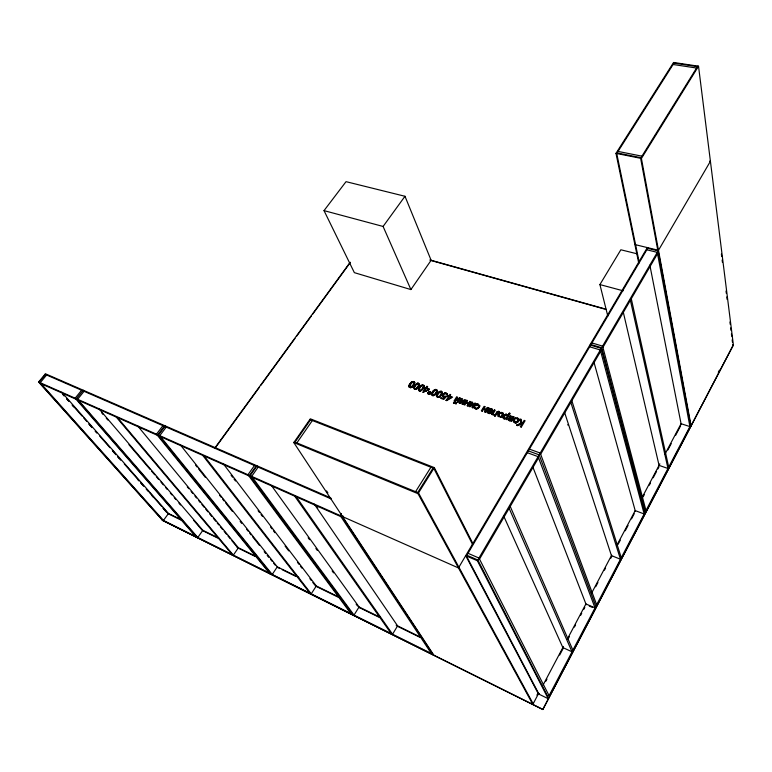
<?xml version="1.0" encoding="UTF-8"?>
<svg xmlns="http://www.w3.org/2000/svg" width="772" height="772" viewBox="0 0 772 772"><rect width="100%" height="100%" fill="white"/><g stroke="black" fill="none" stroke-linecap="round" stroke-linejoin="round"><path stroke-width="1.16" d="M442.395 392.938L442.366 392.359M437.463 390.642L437.328 391.829M424.204 387.216L424.339 386.048M424.359 386.618L424.368 386.096A1.998 1.554 -25.4 0 0 423.751 385.189L423.326 384.948M417.942 387.901L419.524 384.36M419.543 384.929L419.553 384.417A1.988 1.544 -25.6 0 0 418.945 383.501L418.52 383.269M414.284 384.533L414.738 382.68A1.988 1.534 -25.8 0 0 414.139 381.773L413.068 381.464M414.757 383.25L414.767 382.738A1.988 1.534 -25.8 0 0 414.159 381.831L413.435 381.551M509.645 416.446L509.356 417.884M436.566 394.984L436.489 396.47M431.529 393.788L431.789 395.1M442.404 395.592L443.369 393.623M418.434 389.696L418.453 389.165M519.016 419.582L518.543 421.184M413.638 387.998L413.792 386.946M567.854 425.073L567.912 424.475M408.861 386.309L408.88 385.788M441.536 392.639L441.082 394.087M503.325 414.612L503.344 414.091A2.403 1.949 -20.8 0 0 502.813 412.952M436.566 390.642L436.17 392.359M423.172 385.653L423.336 387.187L421.753 389.59M418.53 385.498L418.646 384.36M474.442 407.124L474.433 407.5A1.94 1.554 -22.4 0 0 474.732 408.33M413.744 383.809L413.917 382.951M413.908 383.356L413.869 382.68M409.691 386.193L411.437 382.96L413.377 382.227M479.692 406.313L479.663 405.387M518.06 419.688L517.674 420.875M518.031 420.084L518.022 419.379M498.731 415.481L499.667 413.599M502.099 413.406L502.234 414.96M507.493 415.954L507.31 416.716M489.815 408.649L490.345 408.87M475.34 407.433L475.407 406.94L474.471 407.172M478.389 407.066L478.814 405.889M447.509 394.608L447.297 395.409L446.573 394.588M447.451 395.023L447.499 394.26M455.528 403.698L456.04 403.833L455.519 403.138M442.24 393.556L442.366 392.88M492.903 410.569L492.237 409.092M503.064 417.218L503.209 416.533M436.45 395.573L436.846 394.338M431.558 393.845L431.673 393.257M418.472 389.223L420.016 386.299L422.67 384.871M427.505 393.112L428.759 393.083C427.987 394.772 428.566 393.006 427.678 392.475L428.335 392.581M413.676 387.525L415.23 384.62M408.909 385.846L409.314 384.63M487.142 411.765L488.975 408.369M488.908 408.716L489.014 408.06L489.892 408.417M513.563 420.074L513.428 420.624A2.519 2.055 -19.7 0 0 513.669 421.908M456.069 403.891L456.136 402.907M518.813 420.576L518.967 420.065M500.497 417.295L502.022 416.687L503.296 414.564M443.466 394.859L443.389 395.196A1.505 1.187 -24.2 0 0 443.495 395.949M432.397 393.855L432.812 392.765M479.663 406.265L479.229 407.346M509.288 419.071L509.288 419.717M419.302 389.233L420.142 387.486M418.665 384.987L416.938 387.891M498.78 415.153L499.117 414.381M414.506 387.534L414.641 387.023M507.436 416.282L506.818 417.527M510.186 417.343C510.582 415.761 514.721 417.208 512.222 418.627L511.18 418.221M478.746 406.217L478.109 407.471M509.597 420.769L508.584 420.229A1.496 1.216 -20.2 0 1 508.227 419.244L508.613 418.559M441.931 394.251L442.221 393.498M437.299 391.771L435.244 394.917M431.693 393.305L432.436 391.809M423.886 387.911L424.175 387.168M418.617 388.692L418.906 388.055M409.054 385.315L411.1 382.275M503.228 416.59L504.541 414.757M492.883 410.511L491.899 411.563L489.988 411.505M437.714 394.492L437.319 396.219M437.454 395.119L438.573 393.16M423.027 387.689L423.307 387.129M513.583 420.132L513.824 419.553M414.67 387.081L415.336 385.797M413.454 384.369L413.715 383.761M410.183 384.832L409.739 386.473M498.22 414.072L497.824 415.124A2.499 2.026 -20.8 0 0 498.046 416.397L498.316 416.726M502.852 415.616L503.132 415.066M549.075 695.668L595.029 607.873L585.909 603.936L567.372 639.042M596.669 604.737L644.166 513.978L635.192 510.601L616.693 545.63M645.971 510.533L689.907 426.588L681.068 423.712L664.895 454.351M690.708 424.967L691.056 425.671L641.416 158.453L698.525 66.209L673.58 62.464L615.979 153.358L638.801 263.435M718.288 372.278L719.408 370.155M698.525 66.209L733.4 345.094L542.803 709.536L733.361 344.785L732.763 344.621M514.712 419.814L514.393 421.29M517.877 420.402L516.478 422.033L514.644 421.724M536.916 695.167L538.016 693.092M538.634 693.401L532.825 704.411L417.999 493.675L293.814 442.578L310.325 418.82L434.327 467.61L472.86 543.517M543.218 684.774L563.444 646.482M591.477 593.388L611.656 555.174M642.014 497.67L659.867 463.856M539.338 693.555L539.01 694.192L466.442 555.985L648.026 247.764M545.833 681.251L546.962 679.128M559.671 655.032L563.222 648.306M568.269 638.743L569.389 636.62M574.436 627.047L575.565 624.924M580.612 615.361L581.731 613.238M583.69 609.523L584.809 607.41M595.694 586.768L597.933 582.522M604.457 570.17L605.576 568.038M610.633 558.465L611.762 556.332M618.082 544.347L620.321 540.111M625.243 530.779L628.051 525.462M631.515 518.9L634.227 513.747M643.173 496.811L644.282 494.688M649.31 485.183L650.42 483.06M653.208 477.781L656.557 471.431M657.85 468.99L658.97 466.877M667.876 449.979L671.225 443.649M675.529 435.495L679.022 428.865M679.428 428.093L680.547 425.98M501.144 416.34L502.215 414.902M479.489 406.757L478.196 408.504M504.367 416.195L504 417.671M504.174 416.658L505.911 414.95A1.351 1.09 -20.4 0 1 506.779 414.921A1.332 1.071 -20.4 0 1 507.397 415.461L507.513 416.002M428.016 394.048L428.663 394.318L429.232 393.286L429.965 394.029L430.525 393.527L429.965 394.029M443.485 394.917L443.852 394.251M487.508 411.003L487.084 412.373M441.912 394.193L440.802 395.968M479.518 559.121L538.557 457.835M540.651 454.245L600.664 351.27M602.922 347.39L657.532 253.698M658.082 249.568L657.763 250.128L640.635 158.299L697.763 66.102M477.385 560.742L465.699 555.666L538.383 693.883L548.226 698.708L477.385 560.742L710.414 161.271L709.709 161.136M647.322 247.59L458.462 567.941L38.6 382.005L45.432 373.783L330.783 497.901M436.875 394.386L438.631 391.935M423.867 387.853L422.757 389.609M418.588 386.936L419.051 386.164M413.821 385.305L414.255 384.475M521.968 423.056L522.412 423.345L524.149 420.364L525.085 420.74L521.332 427.003L520.396 426.627L522.036 423.876L519.759 424.668M517.124 425.517L516.574 425.314L516.979 424.542L517.771 424.822M440.677 394.762L441.053 394.029M607.796 316.086L599.912 284.578L620.852 249.781L637.006 253.785M435.765 393.035L436.151 392.301M511.817 419.206C511.093 422.458 511.981 416.909 509.308 419.128M513.013 417.227L512.222 418.627M508.97 420.47L511.537 421.454L514.258 416.948L510.485 415.954M509.404 413.165L508.082 415.346L509.375 413.117L510.234 413.464L506.471 419.659C505.419 418.762 506.249 419.032 504.193 418.935M498.046 412.094C502.64 407.848 488.637 423.394 497.805 412.2M497.12 411.611L495.103 414.892L492.912 414.12L495.238 410.241L494.427 409.961L491.716 414.458L494.447 410.009M413.425 384.321L411.746 386.598L410.492 386.984M483.32 409.208L482.201 411.1L483.32 409.208L485.588 410L484.44 411.843L485.279 412.19L488.02 407.761L485.279 412.19M482.201 411.1L481.371 410.752L484.112 406.342L484.941 406.69L483.735 408.639L485.993 409.44L487.18 407.423L488.02 407.761M488.744 410.714L489.487 409.681M483.735 408.639L484.941 406.69M417.7 492.555L433.044 468.064M417.999 493.675L434.327 467.61M472.175 407.51C478.505 399.5 469.801 407.973 473.004 407.848L475.716 403.409L473.004 407.848M470.63 401.672L469.801 401.334L468.614 403.331C463.142 403.389 469.608 400.707 466.79 400.282L464.04 404.644L464.86 404.982L465.979 403.109L468.199 403.881L467.06 405.705L467.88 406.043L470.63 401.672L467.88 406.043M415.568 491.687L430.911 467.234M475.745 403.466L474.848 403.109L470.563 405.696L472.647 402.376L471.817 402.048L469.096 406.468L469.965 406.776L474.259 404.161M470.544 405.638L472.647 402.376M464.059 404.692L466.79 400.282M674.313 62.58L616.731 153.512L639.245 262.432M460.44 402.077L462.544 398.844L461.724 398.506L459.002 402.907L459.851 403.206L464.155 400.668L459.851 403.206M464.155 400.668L462.061 403.988L464.136 400.61M459.089 398.844L457.014 402.202L457.806 402.482L460.556 398.149L459.678 397.792C448.214 405.232 460.546 397.416 456.686 396.75L453.965 401.131L454.814 401.43L459.108 398.892M448.185 395.553L447.75 396.219L448.156 395.496L449.043 395.853L449.931 394.376L450.713 394.656L449.825 396.132L452.604 397.107L446.785 400.61L446.12 400.33L446.785 400.61M446.148 400.388L448.59 396.47L447.731 396.171M447.683 399.491L449.372 396.75L451.398 397.503L447.654 399.433M490.008 411.563L488.358 411.254L488.367 412.557M342.585 516.622L343.029 515.947M426.327 388.644C419.64 394.753 432.889 388.567 426.356 388.702M426.019 387.776L425.15 387.428L424.725 388.084L425.584 388.432L423.114 392.234L429.058 389.657L429.464 388.943L426.752 387.988L427.669 386.589L426.906 386.318L426.019 387.776L426.926 386.376M341.494 513.583L340.201 515.561L431.828 654.222M423.114 392.234L425.584 388.432M507.069 417.073L506.21 418.115M410.907 289.577L431.123 260.28L404.982 196.281L346.03 181.661L324.018 210.621L354.358 272.651L410.907 289.577L383.095 226.457L324.018 210.621M433.681 391.433L432.368 393.797L432.716 394.888M433.246 392.147L435.186 390.207M440.648 394.704L439.779 395.949M501.993 415.317L501.433 416.031M435.312 393.691L435.736 392.977M295.01 442.134L310.527 419.804M296.863 442.896L312.38 420.528M420.161 387.544L421.396 385.942M415.365 385.846L416.214 384.639M258.166 467.128L251.672 476.363L354.58 615.824M410.588 384.166L411.843 382.642M417.806 386.666L416.533 388.287M254.47 465.526L247.976 474.722L351.328 614.213M256.024 466.201L249.53 475.417L352.698 614.888M257.047 465.825L250.118 475.668L353.209 615.149M518.147 421.753L518.523 421.126M513.843 419.611L515.561 417.97L518.485 418.492A2.432 1.978 -19.7 0 1 519.035 419.64M436.537 393.257L433.555 395.669M437.348 393.585L439.982 391.25M383.095 226.457L404.982 196.281M432.455 391.867L433.092 390.893M214.703 448.185L350.17 262.248M214.886 448.435L259.556 387.11M260.975 385.16L295 338.445M296.419 336.495L311.309 316.057M312.728 314.108L350.305 262.528M498.249 414.12L499.947 412.499L501.993 412.537M413.155 386.212L413.792 385.247M409.816 383.896L410.482 382.999M166.231 427.099L159.746 435.649L272.834 575.198M162.94 425.661L156.465 434.192L269.882 573.731M164.32 426.269L157.845 434.81L271.117 574.349M165.276 425.912L158.366 435.041L271.59 574.58M508.42 418.897L508.883 418.337M81.581 390.236L75.154 398.188L196.175 537.1M83.26 390.236L76.389 398.738L197.314 537.669M84.061 391.317L77.634 399.288L198.452 538.229M438.602 393.209L440.397 391.848L441.555 392.697M509.433 416.783L510.504 416.012M435.283 393.633L434.076 394.888L432.928 394.955M422.159 389.011L420.962 390.246L419.823 390.314M45.432 374.497L39.044 382.198L163.027 520.627M46.619 375.009L40.221 382.719L164.118 521.168M444.904 396.451L446.332 396.557L443.775 399.452L440.59 398.275L441.034 397.58L443.601 398.526L444.942 396.991L443.601 398.526M437.782 397.377L439.5 397.117L440.783 395.911M433.121 390.95L435.765 389.455M422.738 389.551L420.769 390.96M478.109 404.914L476.227 405.589L475.465 405.165L476.893 404.267M475.484 405.213L476.507 404.412M412.499 386.888L413.126 386.164M415.249 384.668L417.874 383.192M415.954 389.262L417.913 387.853M516.169 422.815L518.128 421.695M443.07 394.01L444.711 392.977M502.447 416.185L501.501 416.967M439.017 392.697L439.76 392.06M416.233 384.697L417.295 383.935M476.227 405.589L476.642 405.097M455.548 403.196L453.463 402.965L454.891 402.26M412.123 386.145L411.051 386.926M489.535 413.57L491.368 412.74L488.338 412.509M504.01 415.317L505.843 414.188L507.783 414.747M498.789 413.377L501.337 412.383M504.965 415.51L505.592 415.066M477.791 407.741L477.521 408.041A1.486 1.187 -22.4 0 1 476.575 408.359L475.938 408.214M499.687 413.657L500.96 413.01L502.118 413.464M497.149 411.669L498.538 411.408M519.112 424.127L521.081 423.201L520.482 422.11M519.093 424.069L517.751 424.764M488.724 410.665L491.716 410.685M444.132 394.058L445.927 393.633A1.38 1.09 -24.2 0 1 446.592 394.646M420.692 385.691L422.332 384.881M433.767 390.275L434.414 389.812M439.48 397.059L440.127 396.596M411.129 382.333L413.097 381.513M409.092 387.013L410.53 387.698L412.48 386.83M416.619 388.982L417.266 388.519M519.739 424.619L517.52 425.565M421.425 386L422.969 385.585M438.1 396.75L439.345 396.297M416.504 388.229L415.828 388.615M421.319 389.928L420.084 390.381M517.674 422.149L516.632 422.718M430.525 391.848L429.435 392.572L430.525 391.848L430.834 392.427L429.628 392.929M460.459 402.135L464.725 399.558L465.613 399.915L462.862 404.267L462.042 403.939M455.422 400.359L459.697 397.85M478.177 408.446L476.218 408.977L474.703 408.282M506.191 418.057L504.637 418.366M515.619 418.878L516.931 418.559M501.124 416.282L500.468 416.562M516.786 421.792L515.793 422.13M519.826 423.596L520.675 423.239M489.516 409.739L491.725 409.71M429.058 389.657L423.085 392.176M514.963 418.337L515.58 418.019M508.902 418.395L509.568 418.086M438.959 396.567L438.38 396.75M411.765 381.87L412.759 381.532M416.542 383.549L417.536 383.202M518.745 425.314L517.964 425.555M411.167 387.563L411.833 387.293M510.533 416.832L511.305 416.716M505.853 418.25L505.206 418.434M500.324 413.223L500.989 413.059M491.88 411.505L491.156 411.659M505.197 414.439L506.528 414.207M417.266 383.877L418.163 383.906M435.167 390.149L436.064 390.178M445.319 396.422L443.475 395.901M428.306 392.523L428.914 392.678L428.643 391.607L429.377 391.443L429.435 392.572M476.874 404.21L477.694 404.152M415.983 389.31L414.95 389.3M444.691 392.919L445.782 392.909M445.01 393.537L445.898 393.575M500.488 416.619L499.011 416.214M444.971 397.049L443.118 396.769M490.326 408.822L490.895 408.822M490.095 413.58L488.338 413.338M477.27 404.123L478.476 404.306M500.034 417.314L500.526 417.343M515.696 422.844L516.188 422.873M410.868 387.689L410.164 387.602M435.398 389.406L436.103 389.493M418.984 390.69L420.46 391.086M440.368 391.79L441.381 392.186M476.247 409.035L476.913 409.025M490.374 409.411L490.857 409.411M410.791 387.042L409.826 386.637M516.593 418.482L517.539 418.762M490.876 408.774L491.407 408.87M515.233 422.795L515.715 422.902M417.845 383.134L418.549 383.317M440.638 391.115L441.352 391.298M415.317 389.397L413.869 388.712M420.122 391.095L419.447 390.96M432.532 395.544L433.237 395.737M673.985 63.101L697.434 66.624M673.107 64.491L696.566 68.032M477.607 404.779L478.37 405.039M618.054 151.418L641.957 156.176M617.089 152.943L641.001 157.72M615.979 153.358L641.416 158.453M454.862 402.202L455.441 402.366M435.765 390.063L436.305 390.304M516.96 417.855L517.636 418.009M517.539 425.613L516.574 425.314M415.307 388.731L414.603 388.326M438.129 396.808L437.406 396.393M634.883 244.56L658.477 250.302M647.698 248.314L658.149 250.861L690.786 426.173M646.83 249.8L657.281 252.357L690.081 427.514M445.753 392.851L446.708 393.209M515.493 422.168L514.866 421.898M476.266 408.349L475.388 407.741M491.378 408.813L491.889 408.996M599.912 284.578L623.158 290.812M478.061 404.142L479.74 405.86M514.77 422.67L515.252 422.853M488.975 413.56L487.18 412.586M432.899 395.698L432.088 395.332M437.801 397.435L436.662 396.779M429.917 259.942L605.962 309.167M430.236 260.28L604.466 309.022M591.95 342.942L602.585 346.117L646.203 511.402M590.281 344.341L601.629 347.747L645.45 512.859M590.638 345.171L601.272 348.355L645.16 513.399M589.683 346.792L600.327 349.996L644.408 514.847M466.365 402.492L468.614 403.331M483.706 408.581L485.993 409.44M466.008 403.158L468.199 403.881M483.349 409.257L485.607 410.057M510.948 418.945L511.836 419.254M492.893 414.062L495.103 414.892M510.128 420.142L511.054 420.47L509.578 419.9M491.687 414.4L495.547 415.809M454.004 403.158L453.463 402.965M520.396 426.627L521.332 427.003M529.399 449.121L540.207 453.048L596.968 605.538M527.614 450.636L539.155 454.843L596.148 607.101M527.295 452.691L538.103 456.648L595.328 608.674M309.833 419.524L433.835 468.382L472.435 544.241M294.315 441.854L418.501 492.883L533.163 703.784M498.519 411.351L499.185 411.679M510.417 417.893L511.199 418.27M475.61 408.89L474.954 408.552M468.025 553.302L478.968 558.031L549.442 696.383M589.248 606.049L592.288 607.361M466.877 555.251L477.82 559.999L548.564 698.071M44.998 374.304L331.439 499.04M41.157 383.761L76.071 399.24M78.551 400.34L157.324 435.263M160.615 436.72L248.777 475.803M252.463 477.434L340.915 516.642M501.974 412.48L502.466 412.74M514.789 422.728L513.65 421.859M517.23 418.578L517.935 419.167M441.323 391.25L441.758 391.491A2.017 1.583 -24.4 0 1 442.395 392.417M436.421 389.532L436.855 389.773A2.017 1.573 -24.7 0 1 437.483 390.7M504.656 418.424L504.058 417.874M182.404 520.289L168.508 513.467L163.442 520.415L195.519 536.347M218.862 538.171L202.862 530.325L197.796 537.476L269.274 572.978M237.004 547.068L256.207 556.496M298.812 577.398L277.293 566.841L272.226 574.455L350.777 613.47M314.947 585.311L339.69 597.451M380.538 617.494L359.077 606.966L354.03 615.091L431.345 653.488M396.152 625.156L422.39 638.029M167.678 513.486L181.343 520.193M203.451 531.049L217.443 537.92M238.143 548.081L255.117 556.409M277.727 567.507L279.869 568.559M282.195 569.707L295.975 576.472M315.304 585.958L338.088 597.142M359.318 607.564L378.917 617.185M397.146 626.131L419.659 637.189M542.677 709.314L162.216 520.222L542.803 709.536M491.31 409.459L491.938 409.971M445.676 396.258L446.351 396.605M503.653 418.656L504.222 418.993M455.412 402.308L455.905 402.617M429.599 392.88L430.525 393.527M502.437 412.682L502.833 413.01A2.403 1.949 -20.8 0 1 503.363 414.149M419.013 390.748L418.405 389.638M429.936 393.971L429.203 393.238L428.663 394.318M38.6 382.005L162.622 520.424M66.942 398.902L68.534 400.707M72.51 405.223L82.073 416.069M83.665 417.884L86.85 421.493M89.243 424.204L91.627 426.916M99.588 435.958L109.942 447.712M112.336 450.423L114.729 453.135M117.913 456.744L119.506 458.558M124.282 463.972L138.613 480.242M141.006 482.954L142.598 484.768M149.768 492.903L161.715 506.461M163.307 508.266L166.491 511.884M62.522 394.183L64.115 395.997M66.498 398.709L68.891 401.421M72.076 405.03L73.668 406.844M88.809 424.011L91.993 427.63M95.178 431.239L96.78 433.053M112.712 451.128L115.896 454.737M117.489 456.551L120.673 460.16M137.406 479.142L138.999 480.956M140.591 482.761L143.775 486.37M146.169 489.081L148.562 491.793M151.746 495.412L153.339 497.216M162.902 508.063L166.877 512.589M61.741 392.186L169.174 514.22M98.893 408.678L203.509 531.078M101.576 412.702L103.139 414.525M106.266 418.173L107.829 420.007M128.924 444.662L150.019 469.328M151.582 471.152L154.709 474.809M156.272 476.633L158.617 479.373M160.962 482.114L163.307 484.855M165.642 487.595L167.206 489.419M170.332 493.076L171.895 494.9M174.24 497.641L175.804 499.465M178.93 503.122L180.494 504.946M193.772 520.473L202.37 530.518M116.254 417.054L232.15 554.537M117.556 417.633L233.337 555.136L238.403 547.763L137.821 426.105M187.258 486.823L188.793 488.676M191.099 491.465L192.633 493.318M194.94 496.106L196.484 497.959M198.79 500.748L200.324 502.601M201.859 504.463L204.165 507.252M205.699 509.105L208.006 511.894M209.55 513.747L211.856 516.536M213.39 518.388L215.697 521.177M217.231 523.03L218.765 524.892M220.31 526.745L222.616 529.534M224.15 531.387L226.457 534.176M227.991 536.038L230.297 538.817M231.841 540.68L237.216 547.174M195.605 465.149L197.111 467.041M198.607 468.922L205.362 477.405M219.615 495.325L221.12 497.207M222.616 499.098L224.121 500.98M225.627 502.861L232.372 511.353M246.635 529.264L248.13 531.155M249.636 533.037L251.132 534.928M252.637 536.81L259.392 545.293M270.644 559.439L272.149 561.321M273.645 563.213L275.15 565.094M240.15 521.496L241.646 523.377M264.169 551.671L265.674 553.553M267.17 555.435L268.675 557.326M180.465 445.01L277.891 567.594M442.848 396.596L442.443 395.911M204.204 456.04L311.241 593.832L316.308 585.977L223.06 463.451M202.737 455.393L309.939 593.186M521.988 423.114L521.582 422.236M231.098 475.253L232.555 477.173M234.022 479.084L235.479 480.995M258.089 510.668L259.556 512.589M261.013 514.499L262.47 516.42M270.499 526.948L271.956 528.859M273.413 530.779L274.871 532.69M285.09 546.093L288.738 550.88M297.49 562.363L298.947 564.274M300.404 566.194L301.862 568.105M309.89 578.633L311.348 580.554M312.805 582.464L314.272 584.385M499.03 416.272L498.741 415.732M308.134 537.727L309.543 539.676M315.893 548.458L317.311 550.417M332.134 570.913L333.543 572.872M356.133 604.109L357.542 606.059M271.551 485.685L359.617 607.709M294.701 496.164L391.124 633.513M296.342 496.888L392.562 634.227L397.59 625.86L314.32 504.164M293.814 442.578L433.883 655.245M341.928 516.333L433.324 654.965M326.566 490.915L327.888 492.912M447.249 393.633L447.528 394.318M409.121 387.071L408.832 386.261M419.437 390.082L419.244 389.522M503.691 516.034L562.865 647.583L572.033 651.809L509.134 508.314M510.224 506.432L572.892 650.178M503.064 417.739L503.286 418.308M532.931 467.224L586.218 604.737M564.631 412.586L611.434 555.599L620.476 559.246L570.855 402.415M571.849 400.707L621.267 557.731M594.199 363.023L635.433 511.479M623.409 312.699L659.066 465.371L667.983 468.488L630.377 300.289M631.284 298.735L668.716 467.089M649.85 265.153L681.251 424.648M520.502 422.168L520.231 418.993L521.389 419.447L521.525 421.541M721.386 254.065L721.685 256.449M722.138 260.029L722.438 262.412M726.027 291.005L726.327 293.389M726.78 296.959L727.079 299.343M729.926 321.982L730.225 324.365M730.669 327.936L730.968 330.32M731.422 333.9L731.721 336.283M732.165 339.854L732.464 342.237M521.505 421.483L521.602 422.294M503.045 417.16L503.083 417.797M317.823 507.957A2.123 0.56 34 0 1 317.495 507.87M508.603 420.286A1.496 1.216 -20.2 0 1 508.256 419.292M505.911 414.95A1.351 1.09 -20.4 0 1 506.808 414.969"/></g></svg>
